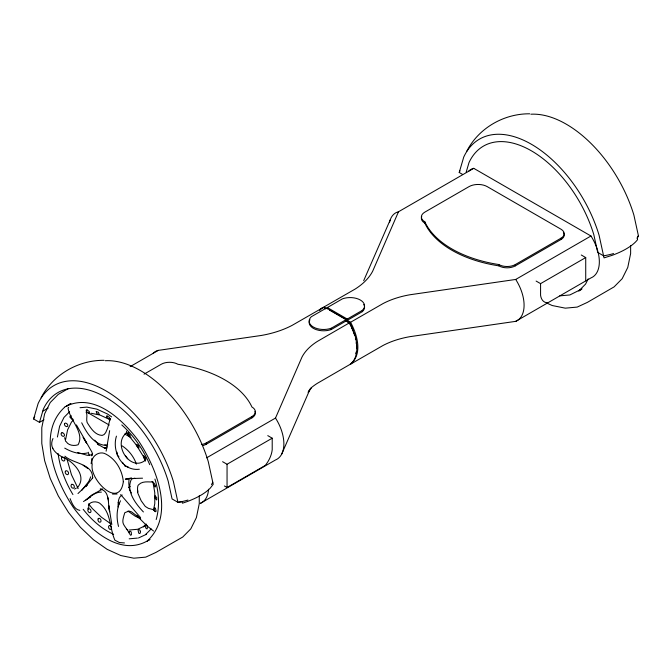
<?xml version="1.0" encoding="UTF-8"?>
<svg xmlns="http://www.w3.org/2000/svg" width="672" height="672" viewBox="0 0 672 672"><rect width="100%" height="100%" fill="white"/><g stroke="black" fill="none" stroke-linecap="round" stroke-linejoin="round"><path stroke-width="1.01" d="M137.6 489.955C138.533 497.826 136.248 485.982 138.684 484.73C142.397 480.883 147.983 482.042 152.72 481.992L152.065 481.547M118.045 506.965C118.18 502.992 117.928 497.003 122.195 494.987M356.504 348.541L356.504 344.753M91.132 463.73L91.938 458.354M116.449 436.136C111.628 451.021 121.926 471.45 139.339 469.241M109.654 430.626L106.126 451.181M355.799 353.741L356.101 352.061M92.56 478.069C93.257 463.764 73.256 463.705 64.882 456.204M57.406 437.018L59.632 426.199L63.983 417.413L69.586 411.751M65.612 439.513L67.586 429.895L71.459 422.083L73.559 419.958M153.392 510.46L154.778 503.723L154.778 492.719L152.964 481.807M156.181 519.565C159.944 506.335 158.928 492.131 154.938 479.077M109.914 420.143L110.25 418.681M145.001 460.513C129.956 472.046 112.451 443.881 126.168 433.264L126.706 431.088M110.166 418.841L107.587 428.215L105.697 432.608L104.059 434.591L102.11 435.414C95.55 435.07 91.669 429.45 88.267 424.318C84.974 420.773 88.276 415.758 86.083 411.961M43.999 419.756L39.48 422.369L33.6 418.975L38.102 403.586A103.841 59.951 60 0 1 105.773 390.768A103.841 59.951 60 0 1 173.452 481.732L177.946 502.32L182.12 501.648L182.456 503.194L186.404 501.858A47.855 18.875 -12.3 0 0 210.311 488.057L213.226 484.285L208.27 461.63A103.841 59.951 60 0 0 105.252 360.73M39.48 422.369L43.344 409.164A95.802 55.306 60 0 1 105.773 397.337A95.802 55.306 60 0 1 168.21 481.253L172.066 498.926L177.946 502.32A49.535 28.602 0 0 0 187.925 500.06M462.588 174.409L459.228 172.477L463.73 157.088A103.841 59.951 60 0 1 531.401 144.262A103.841 59.951 60 0 1 599.08 235.234L604.027 257.88L612.032 255.36A47.855 18.875 -12.3 0 0 635.947 241.55L637.585 239.652L637.249 238.115L638.4 235.704L633.898 215.124A103.841 59.951 60 0 0 530.88 114.223M466.192 172.15L468.972 162.658A95.802 55.306 60 0 1 531.401 150.83A95.802 55.306 60 0 1 593.838 234.755L597.484 251.42M120.481 500.808C116.508 508.805 116.298 517.902 118.532 526.445M90.737 476.792L88.864 481.362L81.631 490.493M208.564 489.241A33.718 19.463 60 0 1 200.248 503.412L275.503 459.959A33.718 19.463 60 0 0 275.503 418.06L301.98 357.084A69.712 40.244 0 0 1 317.318 341.443L349.658 322.711L353.531 330.893M281.686 454.112L310.019 389.264L308.12 392.356L310.271 389.256M390.214 219.912L363.678 280.703M324.148 307.02L327.348 308.86L327.348 307.558L347.264 319.057L347.264 320.359L350.566 322.266C357.134 334.396 362.998 353.867 350.566 364.165L382.998 345.492A69.712 40.244 0 0 1 410.088 336.638L515.71 321.35L590.965 277.906A33.718 19.463 60 0 0 590.965 236.006L473.743 168.328L398.488 211.772L372.691 271.16A79.817 46.082 0 0 1 355.135 289.069L320.914 308.734L319.586 310.019M588.168 278.872L585.581 284.08L578.726 291.018L581.372 289.481M52.979 438.539C48.283 448.552 57.473 455.129 65.705 458.581M92.45 454.415L91.686 455.843L92.316 453.617L91.972 452.189L76.423 424.914M41.093 397.824C52.886 374.64 78.246 360.058 104.093 360.31M466.721 151.318C478.523 128.134 503.874 113.551 529.721 113.803M81.698 422.797C86.696 432.961 93.895 444.931 106.588 445.494L107.654 444.2M92.87 477.632L85.781 486.394L87.385 484.655L77.986 493.542M311.522 387.752L309.28 390.256L310.699 388.727M64.546 407.299C36.33 433.499 55.39 480.413 73.172 507.184C89.384 529.46 121.136 558.491 149.78 539.423M87.83 508.334L88.956 507.192L88.477 504.949L88.444 505.378C90.199 500.774 98.188 500.858 101.111 504.445C111.182 513.358 109.687 528.654 114.887 540.187L119.406 542.539L124.454 542.942M146.126 523.984L143.329 526.823L144.74 526.008L137.668 529.276L129.427 530.006M151.208 528.898L145.631 534.542L146.345 534.139M85.327 500.531L91.745 495.062L102.648 489.006L100.162 489.098C110.317 490.904 107.654 504.361 109.603 511.745L108.839 505.756L111.821 524.555M319.83 310.212L321.821 308.288M74.575 489.082L76.297 488.116M92.635 453.944L90.611 455.003L87.377 455.339L77.633 452.533M68.687 407.341L68.074 408.089C69.653 420 84.857 432.684 78.103 444.755C73.979 446.275 68.292 445.326 66.268 441.714M83.496 501.572L90.359 496.852L87.394 498.884M77.305 487.813C87.192 476.616 74.836 463.117 64.453 457.75M87.494 498.91C91.325 495.835 95.827 491.912 101.388 492.097M582.053 288.893L569.856 294.958L559.776 295.865M42.739 411.214L48.174 408.08M130.175 366.61L158.281 350.381L261.139 335.488A79.817 46.082 0 0 0 292.152 325.349L323.249 307.465L325.643 308.851M144.052 374.17L161.179 364.283A11.844 6.838 0 0 1 177.929 364.283A104.261 60.194 0 0 1 251.933 407.005A11.693 6.745 0 0 1 251.933 416.548L251.933 417.858L206.296 444.209A10.987 6.342 0 0 1 202.734 445.586M327.348 307.558L342.451 298.838A14.456 8.341 0 0 1 360.335 300.014A14.456 8.341 0 0 1 362.368 310.338L362.368 311.64L347.264 320.359M346.366 319.502L326.441 308.003L311.338 316.722A14.456 8.341 0 0 0 313.379 327.046A14.456 8.341 0 0 0 331.254 328.222L346.366 319.502L346.366 320.813L331.254 329.532A14.456 8.341 0 0 1 314.58 328.978A14.456 8.341 0 0 1 309.943 319.712M345.685 319.973L346.13 319.712L346.13 321.014L350.045 323.274L354.959 335.185M347.264 319.057L362.368 310.338M350.566 322.266L382.998 303.593A69.712 40.244 0 0 1 410.088 294.739L515.71 279.451L590.965 236.006M348.054 322.577L350.045 323.274M351.305 326.785L351.75 326.525M352.993 330.775L353.447 330.515M354.354 334.874L354.808 334.614L355.992 339.494M355.345 338.999L355.799 338.738C357.554 347.424 357.874 359.033 349.658 364.619L317.318 383.342A69.712 40.244 0 0 0 310.288 388.592M355.95 343.056L356.404 342.796M201.373 444.545A10.987 6.342 0 0 0 206.296 442.907L251.933 416.548M424.822 221.81A104.261 60.194 0 0 0 498.826 264.541A11.693 6.745 0 0 0 515.357 264.541L561.002 238.19A10.987 6.342 0 0 0 561.002 229.219L487.25 186.64A12.911 7.451 0 0 0 468.997 186.64L424.822 212.142A11.844 6.838 0 0 0 424.822 221.81L424.822 223.121A104.261 60.194 0 0 0 498.826 265.843A11.693 6.745 0 0 0 515.357 265.843L561.002 239.492A10.987 6.342 0 0 0 564.127 234.184M206.598 457.842L275.503 418.06M222.608 461.698L227.052 464.26L272.21 438.194L272.21 449.812A19.177 11.071 -60 0 1 265.222 465.461L227.052 487.502L224.389 485.957M536.122 281.072L540.574 283.634L585.724 257.569L585.724 280.804M68.132 388.702L58.304 394.346L50.232 402.52L44.646 413.784L41.79 427.661L41.79 443.528L44.646 460.706L50.232 478.439L58.304 495.944L68.51 512.467L80.405 527.285L93.467 539.742L107.117 549.301L120.775 555.542L133.837 558.197L145.732 557.138L155.938 552.418L182.742 537.029L190.814 528.856L196.4 517.583L199.256 503.714L199.256 495.776M66.293 406.106L70.728 403.553M66.335 406.274L70.804 403.704M104.622 448.484L107.369 446.897M128.461 487.46L130.192 486.469M149.906 539.532L147.244 541.061C175.526 514.811 156.425 467.796 138.6 440.975C122.682 419.504 93.055 391.247 64.52 407.123M125.689 433.507L126.168 433.264M138.457 537.995L146.42 534.316M125.538 455.86L127.697 458.8M153.535 531.023L147.227 526.075L136.382 515.264L138.104 516.818L131.519 511.871L128.965 511.048L124.799 512.702C121.01 524.504 122.934 522.841 128.873 532.426M134.812 478.22L131.519 479.002C125.656 490.896 135.517 503.63 143.413 511.955M87.478 452.97C79.691 454.81 71.492 452.054 64.73 448.123M131.586 478.195L125.353 479.128L129.074 478.556L128.772 483.176L129.461 489.535L131.41 493.004M131.502 478.153L127.016 478.666L142.54 478.187M80.027 407.719L86.881 407.106L96.886 409.156L107.528 414.019L111.619 416.884M129.184 538.818L137.432 538.087M71.4 415.918L70.224 416.002L69.838 417.01L71.753 419.21L72.937 419.126M112.518 494.063L117.079 494.012M79.842 510.367C74.5 509.687 71.87 503.135 70.106 498.649M90.964 413.23L100.019 415.061L109.486 419.395M106.823 448.409L104.286 447.703M128.554 467.233L124.757 465.982L124.194 464.512M546.722 303.03L552.199 305.525L565.286 308.162L577.198 307.087L587.42 302.358L614.09 286.885L622.171 278.704L627.774 267.431L630.63 253.554L630.63 245.616M140.616 518.675L135.307 516.247L127.957 511.098M113.677 534.316C101.514 528.982 91.358 519.658 83.185 509.326M104.849 444.629L106.588 445.494M126.37 529.133L127.94 529.998M597.702 252.42L603.574 255.814A49.535 28.602 0 0 0 613.553 253.554M581.28 254.999L585.724 257.569M329.364 310.027L346.13 319.712M346.366 320.813L349.658 322.711M267.767 435.624L272.21 438.194M88.402 413.003L109.284 425.065M124.723 433.978L131.082 437.648M97.566 444.125L103.925 447.796M120.658 494.575L140.599 517.642M83.152 465.284L87.755 468.434M110.897 523.849L101.43 517.222L92.375 508.578L88.57 503.84M154.77 511.09L155.602 511.72L156.131 511.148L155.417 508.259L154.585 507.629L154.123 509.628L154.77 511.09L153.367 509.662L148.403 508.351L145.286 506.444L141.187 500.791L137.81 493.122M122.153 445.864C128.722 450.173 133.854 456.683 136.366 464.125M121.792 424.931C133.921 435.859 143.312 449.702 149.738 464.671M118.154 502.58L119.608 503.966M118.868 456.725L117.348 455.263L116.978 452.147M94.685 440.152L98.666 444.906M128.008 434.658L136.248 444.923M122.388 462.311L123.203 463.42M64.621 437.674L65.696 441.386M136.223 444.889L143.329 456.397L145.496 461.084M78.145 488.62L71.459 474.718L67.099 459.446M72.937 494.567C65.36 482.076 60.01 468.04 58.086 453.516M349.6 323.459L350.876 325.97M351.641 327.508L352.657 329.977M353.27 331.523L354.085 334.051M88.267 452.264L89.2 455.221M107.73 497.204L108.545 500.758M561.002 238.19L561.002 239.492M540.574 283.634L540.574 295.26A19.177 11.071 -60 0 0 547.554 302.845M515.357 264.541L515.357 265.843M498.826 264.541L498.826 265.843M331.254 328.222L331.254 329.532M227.052 464.26L227.052 487.502M206.296 442.907L206.296 444.209M515.71 279.451A33.718 19.463 60 0 1 515.71 321.35M424.822 223.121A11.844 6.838 0 0 1 421.756 216.51M389.533 222.482A31.424 18.144 60 0 1 398.488 211.772M468.703 171.108A31.424 18.144 60 0 1 473.743 168.328M363.754 304.458A14.456 8.341 0 0 1 362.368 311.64M563.38 232.579A10.987 6.342 0 0 1 563.842 233.369M153.241 353.17A31.424 18.144 60 0 1 158.281 350.381M254.965 411.34A11.693 6.745 0 0 1 251.933 417.858M459.228 172.477A46.166 26.653 0 0 1 459.95 170.864M638.4 235.704A49.535 28.602 0 0 1 637.098 238.073M33.6 418.975A46.166 26.653 0 0 1 34.751 416.573M212.772 482.21A49.535 28.602 0 0 1 211.47 484.571M140.381 531.292L140.372 532.795L139.692 533.576L138.743 533.173L138.071 530.317L138.751 529.536L139.709 529.939L140.381 531.292M123.337 481.706C119.465 509.88 89.426 479.598 92.19 464.52C90.031 456.632 99.364 450.114 105.983 454.146C116.206 459.505 122.262 470.476 123.337 481.706M155.568 485.789L155.501 486.864L154.829 486.864L153.376 484.252L153.443 483.168L154.115 483.168L155.568 485.789M98.112 518.893L97.978 520.363L98.734 521.783L99.935 522.312L100.884 521.657L101.018 520.187L100.262 518.767L99.053 518.23L98.112 518.893M65.352 471.257L65.218 472.685L66.066 474.113L67.385 474.709L68.418 474.121L68.552 472.702L67.704 471.274L66.385 470.677L65.352 471.257M64.554 423.486L64.42 424.712L65.276 426.023L66.62 426.661L67.654 426.241L67.788 425.015L66.931 423.696L65.587 423.066L64.554 423.486M96.256 411.541L96.978 413.75L99.229 414.506L98.507 412.297L96.256 411.541M52.685 447.989L52.609 448.61L52.685 447.989M136.618 444.36L137.155 446.578L139.045 447.947L138.508 445.729L136.618 444.36M129.352 531.678L129.091 533.064L130.603 535.265L131.485 534.794L131.216 531.93L130.225 531.208L129.352 531.678M88.175 509.006L87.797 510.334L88.368 511.862L89.569 512.702L90.686 512.35L91.064 511.022L90.485 509.494L89.292 508.662L88.175 509.006M61.832 457.43L61.446 458.682L62.076 460.169L63.361 461.034L64.546 460.757L64.932 459.505L64.302 458.018L63.017 457.153L61.832 457.43M155.182 495.995L155.198 498.364L156.761 499.985L156.744 497.616L155.182 495.995M145.782 524.966L145.58 527.587L146.353 528.738L147.218 528.814L147.428 526.193L146.647 525.034L145.782 524.966M106.974 415.918L106.63 416.615L107.234 417.866L109.511 419.202L109.847 418.496L109.242 417.245L106.974 415.918M143.783 455.944L143.9 457.892L145.748 459.74L145.622 457.783L143.783 455.944M109.334 525.479L108.595 526.428L108.696 527.974L109.586 529.217L110.737 529.418L111.476 528.469L111.376 526.924L110.485 525.689L109.334 525.479M71.896 484.277L71.056 485.15L71.182 486.679L72.198 487.973L73.5 488.275L74.34 487.402L74.222 485.864L73.206 484.571L71.896 484.277M61.958 432.709L61.102 433.44L61.236 434.826L62.278 436.061L63.622 436.405L64.47 435.674L64.336 434.288L63.294 433.062L61.958 432.709M86.99 409.836L86.167 410.248L87.326 412.591L88.628 413.146L89.443 412.734L89.309 411.592L86.99 409.836M128.1 432.86L127.386 432.961L127.504 433.994L128.377 435.347L130.217 436.136L130.099 435.112L128.1 432.86M86.47 442.873L83.152 437.329L86.428 442.882"/></g></svg>
